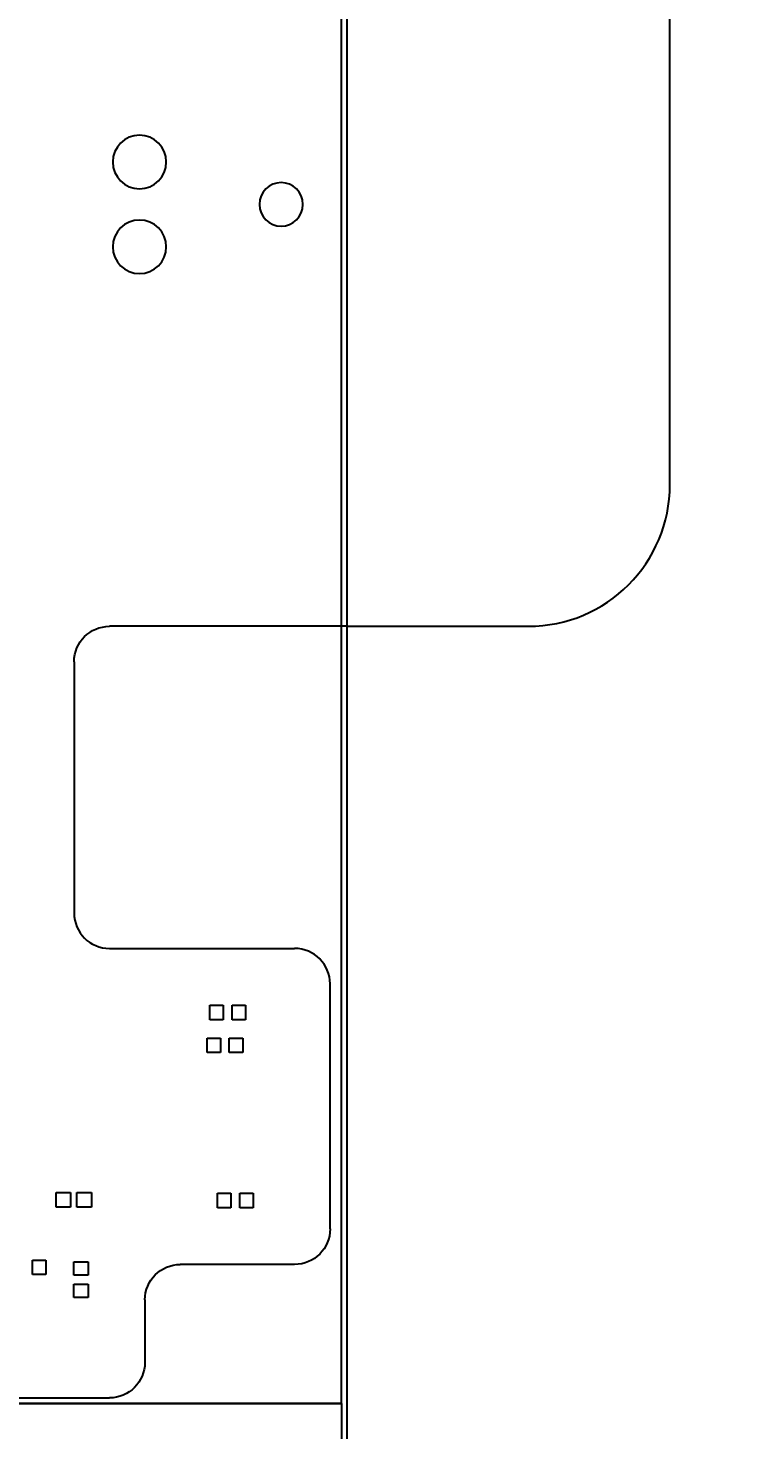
# Model space of a CAD drawing. Header units: millimetres. Extents: x -190 to 348, y -330 to 190.
# Drawn here: x 77.6 to 109.7, y -138.2 to -75.4 of the extents above; entities that cross this region are included whole.
import ezdxf

# ---------------------------------------------------------------- set-up
doc = ezdxf.new("R2010")
doc.units = ezdxf.units.MM
for name, color, linetype in [('10_MAQ_PALLET', 7, 'Continuous'), ('4_SIKCREN_BOTTOM_', 7, 'Continuous'), ('5_SOLDER_PASTE_BOTTOM_', 7, 'Continuous'), ('7______BREAKAWAY', 7, 'Continuous')]:
    doc.layers.add(name, color=color, linetype=linetype)
doc.styles.get("Standard").update_dxf_attribs({"font": 'arial.ttf'})
doc.dimstyles.new('ISO-25', dxfattribs={"dimtxt": 2.5, "dimasz": 2.5, "dimexe": 1.25, "dimexo": 0.625, "dimtad": 1, "dimtih": 1, "dimtoh": 1, "dimtxsty": 'Standard', "dimcen": 2.5, "dimadec": 0, "dimazin": 0, "dimtfac": 1, "dimtmove": 0, "dimatfit": 3, "dimfxl": 1, "dimarcsym": 0})

# ---------------------------------------------------------------- blocks, each defined once
blk = doc.blocks.new('*D5')
at = {"color": 0, "lineweight": -2}
for p, q in [((92.225, 7.874), (289.856, 7.874)), ((288.606, 5.374), (288.606, -89.086)), ((288.606, -188), (288.606, -93.54)), ((191.125, -190.5), (289.856, -190.5))]:
    blk.add_line(p, q, dxfattribs=at)
at = {"color": 0}
for points in [[(288.189, 5.374), (289.022, 5.374), (288.606, 7.874)], [(288.189, -188), (289.022, -188), (288.606, -190.5)]]:
    blk.add_solid(points, dxfattribs=at)
at = {"layer": 'Defpoints', "color": 0}
for p in [(91.6, 7.874), (288.606, 7.874), (190.5, -190.5)]:
    blk.add_point(p, dxfattribs=at)
at = {"color": 0, "insert": (288.606, -91.313), "char_height": 2.5, "attachment_point": 5}
blk.add_mtext('198,37 [7,810]', dxfattribs=at)

msp = doc.modelspace()

# ---------------------------------------------------------------- linework, layer by layer
at = {"layer": '10_MAQ_PALLET', "color": 5}
msp.add_line((91.854, -141.015, -3.175), (91.854, -14.238, -3.175), dxfattribs=at)
at = {"layer": '10_MAQ_PALLET', "color": 1}
for p, q in [((106.332, -95.861, -8.001), (106.332, -68.003, -8.001)), ((91.854, -102.211, -8.001), (81.204, -102.211, -8.001)), ((91.854, -102.211, -8.001), (99.982, -102.211, -8.001)), ((79.616, -103.798, -8.001), (79.616, -115.057, -8.001)), ((81.204, -116.645, -8.001), (89.505, -116.645, -8.001)), ((91.092, -129.212, -8.001), (91.092, -118.232, -8.001)), ((89.505, -130.8, -8.001), (84.379, -130.8, -8.001)), ((82.791, -132.387, -8.001), (82.791, -135.191, -8.001)), ((61.478, -136.779, -8.001), (81.204, -136.779, -8.001))]:
    msp.add_line(p, q, dxfattribs=at)
for centre, radius, start, end in [((99.982, -95.861, -8.001), 6.35, 270, 0), ((81.204, -115.057, -8.001), 1.587, 180, 270), ((89.505, -118.232, -8.001), 1.587, 0, 90)]:
    msp.add_arc(centre, radius, start, end, dxfattribs=at)
at = {"layer": '10_MAQ_PALLET', "color": 1, "extrusion": (0, 0, -1)}
for centre, start, end in [((-81.204, -103.798, 8.001), 0, 90), ((-89.505, -129.212, 8.001), 180, 270), ((-84.379, -132.387, 8.001), 0, 90), ((-81.204, -135.191, 8.001), 180, 270)]:
    msp.add_arc(centre, 1.587, start, end, dxfattribs=at)
at = {"layer": '4_SIKCREN_BOTTOM_', "color": 7}
for p, q in [((91.6, -137.033), (91.6, -54.033)), ((26.789, -137.033), (91.6, -137.033))]:
    msp.add_line(p, q, dxfattribs=at)
at = {"layer": '5_SOLDER_PASTE_BOTTOM_', "color": 4}
for p, q in [((91.6, -137.033), (91.6, -54.033)), ((85.699, -119.835), (85.699, -119.185)), ((85.699, -119.185), (86.299, -119.185)), ((86.299, -119.185), (86.299, -119.835)), ((86.7, -119.835), (86.7, -119.185)), ((86.7, -119.185), (87.3, -119.185)), ((87.3, -119.185), (87.3, -119.835)), ((86.299, -119.835), (85.699, -119.835)), ((87.3, -119.835), (86.7, -119.835)), ((85.575, -121.308), (85.575, -120.658)), ((85.575, -120.658), (86.175, -120.658)), ((86.175, -120.658), (86.175, -121.308)), ((86.576, -121.308), (86.576, -120.658)), ((86.576, -120.658), (87.176, -120.658)), ((87.176, -120.658), (87.176, -121.308)), ((86.175, -121.308), (85.575, -121.308)), ((87.176, -121.308), (86.576, -121.308)), ((78.806, -128.234), (78.806, -127.584)), ((78.806, -127.584), (79.456, -127.584)), ((79.456, -127.584), (79.456, -128.234)), ((79.746, -128.234), (79.746, -127.584)), ((79.746, -127.584), (80.396, -127.584)), ((80.396, -127.584), (80.396, -128.234)), ((86.05, -128.26), (86.05, -127.61)), ((86.05, -127.61), (86.65, -127.61)), ((86.65, -127.61), (86.65, -128.26)), ((87.051, -128.26), (87.051, -127.61)), ((87.051, -127.61), (87.651, -127.61)), ((87.651, -127.61), (87.651, -128.26)), ((79.456, -128.234), (78.806, -128.234)), ((80.396, -128.234), (79.746, -128.234)), ((86.65, -128.26), (86.05, -128.26)), ((87.651, -128.26), (87.051, -128.26)), ((77.749, -131.259), (77.749, -130.609)), ((77.749, -130.609), (78.349, -130.609)), ((78.349, -130.609), (78.349, -131.259)), ((78.349, -131.259), (77.749, -131.259)), ((79.601, -131.285), (79.601, -130.685)), ((79.601, -130.685), (80.251, -130.685)), ((80.251, -130.685), (80.251, -131.285)), ((80.251, -131.285), (79.601, -131.285)), ((79.601, -132.283), (79.601, -131.683)), ((79.601, -131.683), (80.251, -131.683)), ((80.251, -131.683), (80.251, -132.283)), ((80.251, -132.283), (79.601, -132.283)), ((26.789, -137.033), (91.6, -137.033))]:
    msp.add_line(p, q, dxfattribs=at)
at = {"layer": '5_SOLDER_PASTE_BOTTOM_', "color": 1}
for centre, radius, start, end in [((82.55, -81.41), 1.2, 0, 180), ((82.55, -81.41), 1.2, 180, 0), ((88.9, -83.309), 0.975, 0, 180), ((88.9, -83.309), 0.975, 180, 0), ((82.55, -85.209), 1.2, 0, 180), ((82.55, -85.209), 1.2, 180, 0)]:
    msp.add_arc(centre, radius, start, end, dxfattribs=at)
at = {"layer": '7______BREAKAWAY', "color": 2}
for p, q in [((91.6, -137.033), (91.6, -54.033)), ((91.6, -137.033), (-91.6, -137.033)), ((26.789, -137.033), (91.6, -137.033)), ((91.6, -137.033), (91.6, -147.193))]:
    msp.add_line(p, q, dxfattribs=at)

# ---------------------------------------------------------------- dimensions: what is measured, and where the dimension line sits
dim = msp.add_linear_dim(base=(288.606, 7.874), p1=(190.5, -190.5), p2=(91.6, 7.874), angle=90, dimstyle='ISO-25')
dim.commit()
dim.dimension.update_dxf_attribs({"geometry": '*D5', "text_midpoint": (288.606, -91.313)})

doc.saveas('drawing.dxf')
